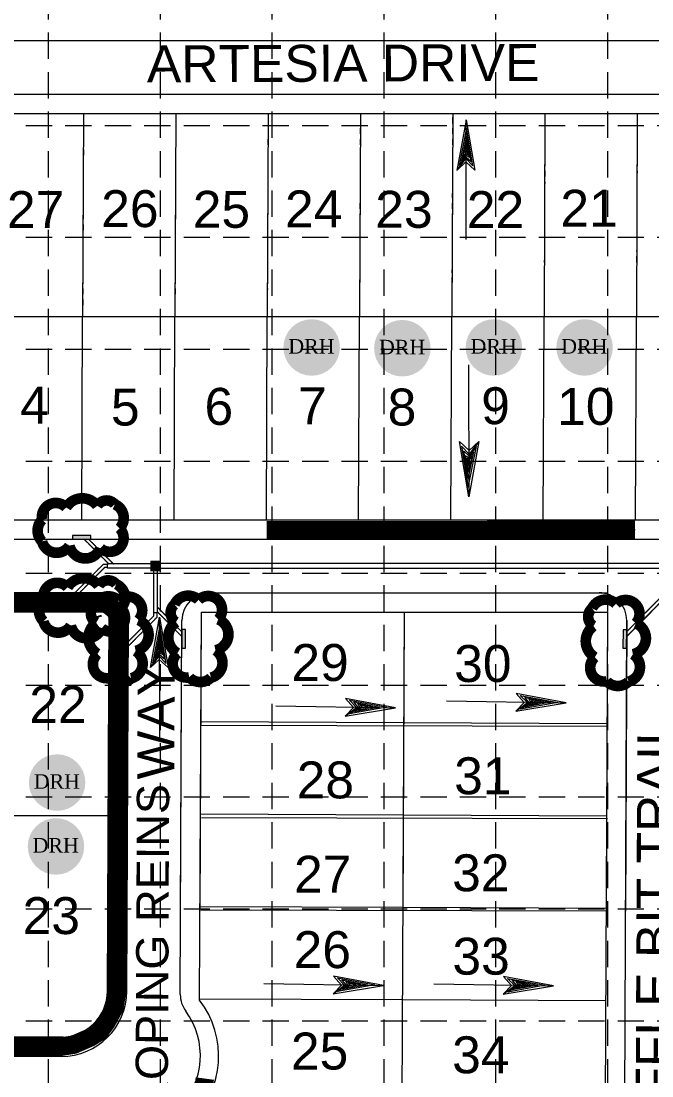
# Model space of a CAD drawing. Extents: x 33353 to 37237, y 80141 to 82571.
# Drawn here: x 35765 to 36107, y 81387 to 81958 of the extents above; entities that cross this region are included whole.
import ezdxf
from ezdxf.enums import TextEntityAlignment as Align

# ---------------------------------------------------------------- set-up
doc = ezdxf.new("R2010")
doc.units = 0
doc.header["$MEASUREMENT"] = 0
doc.linetypes.add('DOT', pattern=[0.25, 0, -0.25])
doc.linetypes.add('HIDDEN', pattern=[0.375, 0.25, -0.125])
doc.layers.get('0').update_dxf_attribs({"lineweight": 0})
for name, color, linetype, lineweight in [('10', 7, 'Continuous', 0), ('3', 7, 'Continuous', 0), ('EROSION BLANKET', 84, 'Continuous', 0), ('LAYO-10', 7, 'Continuous', 0), ('LAYO-13', 7, 'Continuous', 0), ('LAYO-32', 7, 'Continuous', 0), ('LAYO-33', 7, 'Continuous', 0), ('LAYO-38', 7, 'Continuous', 0), ('LAYO-39', 7, 'Continuous', 0), ('LAYO-49', 7, 'Continuous', 0), ('LAYO-50', 7, 'Continuous', 0), ('LAYOSHD-27', 7, 'Continuous', 0), ('STRM-33', 7, 'Continuous', 0), ('STRM-43', 7, 'Continuous', 0), ('TOPOSHD-27', 7, 'Continuous', 0), ('TOPOSHD-33', 7, 'Continuous', 0), ('TOPOSHD-43', 7, 'Continuous', 0)]:
    doc.layers.add(name, color=color, linetype=linetype, lineweight=lineweight)
for name, color, linetype in [('BASE', 7, 'Continuous'), ('GRID', 254, 'HIDDEN'), ('LEGEND', 7, 'Continuous')]:
    doc.layers.add(name, color=color, linetype=linetype)
doc.styles.add('DRHorton', font='dutcheb.ttf')
doc.styles.get("Standard").update_dxf_attribs({"font": 'ARIAL.TTF'})

msp = doc.modelspace()

# ---------------------------------------------------------------- hatches: boundary and pattern name
h = msp.add_hatch(color=1)
h.paths.add_polyline_path([(35937.7, 81781.5, 1), (35907.09, 81781.5, 1)])
h.paths.add_polyline_path([(35908.61, 81775.2), (35935.94, 81775.2), (35935.94, 81788.77), (35908.61, 81788.77)], flags=24)
h = msp.add_hatch(color=1)
h.paths.add_polyline_path([(35986.83, 81781.09, 1), (35956.21, 81781.09, 1)])
h.paths.add_polyline_path([(35957.73, 81774.79), (35985.07, 81774.79), (35985.07, 81788.36), (35957.73, 81788.36)], flags=24)
h = msp.add_hatch(color=1)
h.paths.add_polyline_path([(36036.43, 81781.5, 1), (36005.82, 81781.5, 1)])
h.paths.add_polyline_path([(36007.34, 81775.2), (36034.67, 81775.2), (36034.67, 81788.77), (36007.34, 81788.77)], flags=24)
h = msp.add_hatch(color=1)
h.paths.add_polyline_path([(36085.55, 81781.5, 1), (36054.94, 81781.5, 1)])
h.paths.add_polyline_path([(36056.46, 81775.2), (36083.8, 81775.2), (36083.8, 81788.77), (36056.46, 81788.77)], flags=24)
h = msp.add_hatch(color=1)
h.paths.add_polyline_path([(35799.78, 81545.93, 1), (35769.16, 81545.93, 1)])
h.paths.add_polyline_path([(35770.68, 81539.63), (35798.02, 81539.63), (35798.02, 81553.2), (35770.68, 81553.2)], flags=24)
h = msp.add_hatch(color=1)
h.paths.add_polyline_path([(35799.17, 81511.37, 1), (35768.56, 81511.37, 1)])
h.paths.add_polyline_path([(35770.07, 81505.07), (35797.41, 81505.07), (35797.41, 81518.64), (35770.07, 81518.64)], flags=24)
at = {"layer": 'STRM-43', "linetype": 'Continuous', "lineweight": 0}
for points in [[(35802.84, 81679.66), (35792.84, 81679.7), (35792.84, 81677.7), (35802.84, 81677.66)], [(35802.84, 81648.66), (35792.84, 81648.7), (35792.83, 81646.7), (35802.83, 81646.66)], [(35821.08, 81628.62), (35821.04, 81618.62), (35823.04, 81618.62), (35823.08, 81628.62)], [(35852.08, 81628.75), (35852.04, 81618.75), (35854.04, 81618.74), (35854.08, 81628.74)], [(36091.08, 81628.62), (36091.04, 81618.62), (36093.04, 81618.62), (36093.08, 81628.62)]]:
    msp.add_hatch(color=7, dxfattribs=at).paths.add_polyline_path(points, flags=16)
at = {"layer": 'TOPOSHD-43', "linetype": 'Continuous', "lineweight": 0}
for points in [[(35802.84, 81679.66), (35792.84, 81679.7), (35792.84, 81677.7), (35802.84, 81677.66)], [(35802.84, 81648.66), (35792.84, 81648.7), (35792.83, 81646.7), (35802.83, 81646.66)], [(35821.08, 81628.62), (35821.04, 81618.62), (35823.04, 81618.62), (35823.08, 81628.62)], [(35852.08, 81628.75), (35852.04, 81618.75), (35854.04, 81618.74), (35854.08, 81628.74)], [(36091.08, 81628.62), (36091.04, 81618.62), (36093.04, 81618.62), (36093.08, 81628.62)]]:
    msp.add_hatch(color=7, dxfattribs=at).paths.add_polyline_path(points, flags=16)

# ---------------------------------------------------------------- linework, layer by layer
at = {"layer": '3', "color": 7, "linetype": 'Continuous', "lineweight": 0}
for p, q in [((36001.24, 81877.26), (36006.21, 81904.46)), ((36006.18, 81839.86), (36006.12, 81904.75)), ((36006.12, 81904.75), (36010.74, 81877.55)), ((36006.32, 81900.15), (36002.34, 81879.95)), ((36009.74, 81879.75), (36006.32, 81900.15)), ((36006.32, 81896.15), (36003.54, 81882.55)), ((36008.74, 81882.15), (36006.32, 81896.15)), ((36006.33, 81892.55), (36004.34, 81884.75)), ((36006.33, 81889.75), (36005.53, 81886.95)), ((36007.94, 81884.55), (36006.33, 81892.55)), ((36007.13, 81885.75), (36006.33, 81889.75)), ((36001.14, 81877.55), (36005.94, 81883.75)), ((36005.94, 81881.95), (36001.14, 81877.55)), ((36002.34, 81879.95), (36005.94, 81884.75)), ((36003.54, 81882.55), (36005.93, 81885.55)), ((36004.34, 81884.75), (36005.93, 81886.55)), ((36005.53, 81886.95), (36006.33, 81886.95)), ((36005.93, 81886.55), (36007.13, 81885.75)), ((36005.93, 81885.55), (36007.94, 81884.55)), ((36005.94, 81884.75), (36008.74, 81882.15)), ((36005.94, 81883.75), (36009.74, 81879.75)), ((36010.74, 81877.55), (36005.94, 81881.95)), ((36007.42, 81772.04), (36007.49, 81700.66)), ((36002.4, 81730.57), (36007.68, 81725.74)), ((36007.49, 81700.66), (36002.4, 81730.57)), ((36003.5, 81728.15), (36007.26, 81705.72)), ((36007.68, 81723.76), (36003.5, 81728.15)), ((36007.26, 81705.72), (36011.64, 81727.94)), ((36012.96, 81730.58), (36007.49, 81700.66)), ((36012.96, 81730.58), (36007.68, 81723.76)), ((36007.68, 81725.74), (36012.96, 81730.58)), ((36011.64, 81727.94), (36007.68, 81722.66)), ((36004.6, 81725.52), (36007.26, 81710.12)), ((36007.68, 81722.66), (36004.6, 81725.52)), ((36005.48, 81722.88), (36007.25, 81714.08)), ((36007.69, 81721.78), (36005.48, 81722.88)), ((36006.37, 81721.56), (36007.25, 81717.16)), ((36007.69, 81720.68), (36006.37, 81721.56)), ((36007.25, 81714.08), (36009.44, 81722.66)), ((36007.26, 81710.12), (36010.32, 81725.08)), ((36010.32, 81725.08), (36007.69, 81721.78)), ((36009.44, 81722.66), (36007.69, 81720.68)), ((36008.13, 81720.24), (36007.25, 81720.24)), ((36007.25, 81717.16), (36008.13, 81720.24)), ((35835.02, 81608.24), (35839.99, 81635.44)), ((35840.19, 81630.84), (35836.21, 81610.64)), ((35840.05, 81570.55), (35839.99, 81635.44)), ((35839.99, 81635.44), (35844.62, 81608.25)), ((35843.61, 81610.45), (35840.19, 81630.84)), ((35840.2, 81626.84), (35837.41, 81613.24)), ((35842.61, 81612.84), (35840.2, 81626.84)), ((35840.2, 81623.24), (35838.21, 81615.44)), ((35840.2, 81620.44), (35839.41, 81617.64)), ((35841.81, 81615.24), (35840.2, 81623.24)), ((35841.01, 81616.44), (35840.2, 81620.44)), ((35835.02, 81608.24), (35839.81, 81614.44)), ((35836.21, 81610.64), (35839.81, 81615.44)), ((35837.41, 81613.24), (35839.81, 81616.24)), ((35838.21, 81615.44), (35839.81, 81617.24)), ((35839.41, 81617.64), (35840.21, 81617.64)), ((35839.81, 81617.24), (35841.01, 81616.44)), ((35839.81, 81616.24), (35841.81, 81615.24)), ((35839.81, 81615.44), (35842.61, 81612.84)), ((35839.81, 81614.44), (35843.61, 81610.45)), ((35839.81, 81612.64), (35835.02, 81608.24)), ((35844.62, 81608.25), (35839.81, 81612.64)), ((35940.65, 81591.53), (35944.97, 81586.66)), ((35967.77, 81586.47), (35940.65, 81591.53)), ((35942.84, 81590.49), (35963.18, 81586.75)), ((35946.77, 81586.63), (35942.84, 81590.49)), ((35995.45, 81590.15), (36060.34, 81589.05)), ((36033.22, 81594.11), (36037.54, 81589.24)), ((36060.34, 81589.05), (36033.22, 81594.11)), ((36035.4, 81593.08), (36055.74, 81589.33)), ((36039.34, 81589.21), (36035.4, 81593.08)), ((36037.79, 81592.04), (36051.74, 81589.4)), ((36040.34, 81589.19), (36037.79, 81592.04)), ((36040.17, 81591.19), (36048.14, 81589.46)), ((36041.14, 81589.18), (36040.17, 81591.19)), ((36041.36, 81590.37), (36045.34, 81589.51)), ((36042.14, 81589.16), (36041.36, 81590.37)), ((35902.89, 81587.57), (35967.77, 81586.47)), ((35944.97, 81586.66), (35940.49, 81581.93)), ((35940.49, 81581.93), (35946.77, 81586.63)), ((35940.49, 81581.93), (35967.77, 81586.47)), ((35963.18, 81586.75), (35942.91, 81583.09)), ((35942.91, 81583.09), (35947.77, 81586.61)), ((35945.22, 81589.45), (35959.18, 81586.82)), ((35947.77, 81586.61), (35945.22, 81589.45)), ((35959.18, 81586.82), (35945.53, 81584.25)), ((35945.53, 81584.25), (35948.57, 81586.6)), ((35947.6, 81588.61), (35955.58, 81586.88)), ((35948.57, 81586.6), (35947.6, 81588.61)), ((35955.58, 81586.88), (35947.74, 81585.01)), ((35947.74, 81585.01), (35949.57, 81586.58)), ((35948.79, 81587.79), (35952.78, 81586.92)), ((35949.57, 81586.58), (35948.79, 81587.79)), ((35949.96, 81586.17), (35949.98, 81586.97)), ((35952.78, 81586.92), (35949.96, 81586.17)), ((36037.54, 81589.24), (36033.06, 81584.51)), ((36033.06, 81584.51), (36039.34, 81589.21)), ((36033.06, 81584.51), (36060.34, 81589.05)), ((36055.74, 81589.33), (36035.48, 81585.67)), ((36035.48, 81585.67), (36040.34, 81589.19)), ((36051.74, 81589.4), (36038.1, 81586.83)), ((36038.1, 81586.83), (36041.14, 81589.18)), ((36048.14, 81589.46), (36040.31, 81587.59)), ((36040.31, 81587.59), (36042.14, 81589.16)), ((36042.53, 81588.75), (36042.54, 81589.55)), ((36045.34, 81589.51), (36042.53, 81588.75)), ((35896.39, 81437.24), (35961.27, 81436.14)), ((35938.47, 81436.32), (35933.99, 81431.6)), ((35933.99, 81431.6), (35940.27, 81436.29)), ((35933.99, 81431.6), (35961.27, 81436.14)), ((35934.15, 81441.2), (35938.47, 81436.32)), ((35961.27, 81436.14), (35934.15, 81441.2)), ((35936.34, 81440.16), (35956.68, 81436.42)), ((35940.27, 81436.29), (35936.34, 81440.16)), ((35956.68, 81436.42), (35936.41, 81432.76)), ((35936.41, 81432.76), (35941.27, 81436.28)), ((35938.72, 81439.12), (35952.68, 81436.48)), ((35941.27, 81436.28), (35938.72, 81439.12)), ((35952.68, 81436.48), (35939.03, 81433.91)), ((35939.03, 81433.91), (35942.07, 81436.26)), ((35941.1, 81438.28), (35949.08, 81436.55)), ((35942.07, 81436.26), (35941.1, 81438.28)), ((35949.08, 81436.55), (35941.24, 81434.68)), ((35941.24, 81434.68), (35943.07, 81436.25)), ((35942.29, 81437.46), (35946.28, 81436.59)), ((35943.07, 81436.25), (35942.29, 81437.46)), ((35943.46, 81435.84), (35943.48, 81436.64)), ((35946.28, 81436.59), (35943.46, 81435.84)), ((35988.59, 81437.02), (36053.48, 81435.92)), ((36030.68, 81436.11), (36026.2, 81431.39)), ((36026.2, 81431.39), (36032.48, 81436.08)), ((36026.2, 81431.39), (36053.48, 81435.92)), ((36026.36, 81440.98), (36030.68, 81436.11)), ((36053.48, 81435.92), (36026.36, 81440.98)), ((36028.54, 81439.95), (36048.88, 81436.2)), ((36032.48, 81436.08), (36028.54, 81439.95)), ((36048.88, 81436.2), (36028.62, 81432.54)), ((36028.62, 81432.54), (36033.48, 81436.06)), ((36030.93, 81438.91), (36044.88, 81436.27)), ((36033.48, 81436.06), (36030.93, 81438.91)), ((36044.88, 81436.27), (36031.24, 81433.7)), ((36031.24, 81433.7), (36034.28, 81436.05)), ((36033.31, 81438.07), (36041.28, 81436.33)), ((36034.28, 81436.05), (36033.31, 81438.07)), ((36041.28, 81436.33), (36033.45, 81434.46)), ((36033.45, 81434.46), (36035.28, 81436.03)), ((36034.5, 81437.25), (36038.48, 81436.38)), ((36035.28, 81436.03), (36034.5, 81437.25)), ((36035.67, 81435.63), (36035.68, 81436.43)), ((36038.48, 81436.38), (36035.67, 81435.63))]:
    msp.add_line(p, q, dxfattribs=at)
at = {"layer": 'EROSION BLANKET', "linetype": 'Continuous', "lineweight": 0}
for p, q in [((36097.61, 81682.7), (35898.18, 81682.67)), ((35805.45, 81643.65), (35706.44, 81643.67)), ((35809.09, 81643.59), (35805.45, 81643.65)), ((35812.99, 81642.11), (35809.09, 81643.59)), ((35815.29, 81640.42), (35812.99, 81642.11)), ((35817.16, 81637.6), (35815.29, 81640.42)), ((35817.82, 81633.49), (35817.16, 81637.6)), ((35817.01, 81434.63), (35817.82, 81633.49)), ((35816.92, 81430.21), (35817.01, 81433.69)), ((35817.01, 81433.69), (35817.01, 81434.63)), ((35815.79, 81424.19), (35816.35, 81427.2)), ((35816.35, 81427.2), (35816.92, 81430.21)), ((35811.93, 81416.38), (35814.38, 81420.52)), ((35814.38, 81420.52), (35815.79, 81424.19)), ((35809.48, 81412.81), (35811.93, 81416.38)), ((35801.69, 81406.92), (35804.1, 81408.66)), ((35804.1, 81408.66), (35809.48, 81412.81)), ((35721.24, 81402.71), (35786.6, 81402.78)), ((35786.6, 81402.78), (35789.47, 81403.12)), ((35789.47, 81403.12), (35793.88, 81403.92)), ((35793.88, 81403.92), (35797.62, 81404.92)), ((35797.62, 81404.92), (35801.69, 81406.92))]:
    msp.add_line(p, q, dxfattribs=at)
at = {"layer": 'EROSION BLANKET', "linetype": 'Continuous', "lineweight": 0, "const_width": 10, "flags": 128}
for points in [[(36097.6, 81682.67), (35898.08, 81682.59)], [(35706.18, 81643.85), (35809.34, 81643.28), (35812.17, 81642.01), (35814.15, 81640.6), (35816.27, 81638.62), (35817.47, 81635.23), (35817.78, 81633.46), (35816.94, 81432.1), (35815.47, 81424.02), (35811.46, 81416.58), (35807.64, 81411.2), (35802.54, 81407.97), (35793.53, 81404.05), (35786.28, 81402.88), (35706.73, 81402.63)], [(35520.13, 81363.69), (35787.9, 81363.06), (35792.09, 81363.38), (35794.35, 81361.45), (35802.01, 81357.73), (35807.13, 81355.18), (35814.69, 81353.62), (35824.04, 81353.18), (35830.71, 81354.18), (35838.56, 81356.59), (35846.14, 81360.77), (35851.53, 81364.96), (35856.12, 81369.75), (35860.5, 81376.33), (35864.1, 81382.71), (35864.5, 81385.7)]]:
    msp.add_lwpolyline(points, dxfattribs=at)
at = {"layer": 'GRID', "linetype": 'HIDDEN', "lineweight": 15, "ltscale": 57}
for p, q in [((35779.63, 82507.72), (35779.63, 80386.52)), ((35840.23, 82507.72), (35840.23, 80386.52)), ((35900.83, 82507.72), (35900.83, 80386.52)), ((35961.42, 82507.72), (35961.42, 80386.52)), ((36022.02, 82507.72), (36022.02, 80386.52)), ((36082.62, 82507.72), (36082.62, 80386.52)), ((33416.3, 81901.74), (37173.39, 81901.74)), ((33416.3, 81841.14), (37173.39, 81841.14)), ((33416.3, 81780.54), (37173.39, 81780.54)), ((33416.3, 81719.95), (37173.39, 81719.95)), ((33416.3, 81659.35), (37173.39, 81659.35)), ((33416.3, 81598.75), (37173.39, 81598.75)), ((33416.3, 81538.15), (37173.39, 81538.15)), ((33416.3, 81477.55), (37173.39, 81477.55)), ((33416.3, 81416.96), (37173.39, 81416.96))]:
    msp.add_line(p, q, dxfattribs=at)
at = {"layer": 'LAYO-32', "color": 7, "linetype": 'Continuous', "lineweight": 0}
for p, q in [((35592.83, 81688.18), (36327.71, 81688.18)), ((35812.42, 81638.18), (34762.35, 81638.18)), ((35811.73, 81433.07), (35812.62, 81638.18)), ((35861.71, 81428.14), (35862.62, 81638.18)), ((35862.62, 81638.18), (36082.62, 81638.18)), ((36082.62, 81638.18), (36080.96, 81255.02))]:
    msp.add_line(p, q, dxfattribs=at)
at = {"layer": 'LAYO-32', "linetype": 'Continuous', "lineweight": 0}
msp.add_line((35206.72, 81408.25), (35787.83, 81408.25), dxfattribs=at)
at = {"layer": 'LAYO-32', "color": 7, "linetype": 'Continuous', "lineweight": 0}
for centre, radius, start, end in [((35786.73, 81433.18), 25, 270, 359.7519), ((35822.01, 81397.75), 50, 232.3132, 37.4332)]:
    msp.add_arc(centre, radius, start, end, dxfattribs=at)
at = {"layer": 'LAYO-33', "color": 7, "linetype": 'Continuous', "lineweight": 0}
for p, q in [((35798.79, 81908.18), (35798.31, 81798.18)), ((35848.79, 81908.18), (35848.31, 81798.18)), ((35898.79, 81908.18), (35898.31, 81798.18)), ((35948.79, 81908.18), (35948.31, 81798.18)), ((35998.79, 81908.18), (35998.31, 81798.18)), ((36048.79, 81908.18), (36048.31, 81798.18)), ((36098.79, 81908.18), (36098.31, 81798.18)), ((35592.83, 81798.18), (36352.84, 81798.18)), ((35592.83, 81798.18), (36352.84, 81798.18)), ((35797.84, 81688.18), (35798.31, 81798.18)), ((35847.84, 81688.18), (35848.31, 81798.18)), ((35897.84, 81688.18), (35898.31, 81798.18)), ((35947.84, 81688.18), (35948.31, 81798.18)), ((35997.84, 81688.18), (35998.31, 81798.18)), ((36047.84, 81688.18), (36048.32, 81798.18)), ((36097.84, 81688.18), (36098.32, 81798.18)), ((35971.15, 81299.85), (35972.62, 81638.18)), ((35862.36, 81578.94), (35972.36, 81578.47)), ((35972.36, 81578.47), (36082.36, 81577.99)), ((35356.62, 81528.18), (35812.14, 81528.18)), ((35862.14, 81528.94), (35972.14, 81528.47)), ((35972.14, 81528.47), (36082.14, 81527.99)), ((35861.93, 81478.94), (35971.93, 81478.47)), ((35971.93, 81478.47), (36081.93, 81477.99)), ((35861.71, 81428.94), (35971.71, 81428.47)), ((35971.71, 81428.47), (36081.71, 81427.99))]:
    msp.add_line(p, q, dxfattribs=at)
at = {"layer": 'LAYO-38', "color": 7, "linetype": 'Continuous', "lineweight": 0}
msp.add_line((35593.78, 81908.18), (36328.68, 81908.18), dxfattribs=at)
at = {"layer": 'LAYO-39', "color": 7, "linetype": 'DOT', "lineweight": 0}
for p, q in [((35798.79, 81908.18), (35798.31, 81798.18)), ((35848.79, 81908.18), (35848.31, 81798.18)), ((35898.79, 81908.18), (35898.31, 81798.18)), ((35948.79, 81908.18), (35948.31, 81798.18)), ((35998.79, 81908.18), (35998.31, 81798.18)), ((36048.79, 81908.18), (36048.31, 81798.18)), ((36098.79, 81908.18), (36098.31, 81798.18))]:
    msp.add_line(p, q, dxfattribs=at)
at = {"layer": 'LAYO-49', "color": 7, "linetype": 'Continuous', "lineweight": 0}
for p, q in [((35592.83, 81688.18), (36332.93, 81688.18)), ((35812.62, 81638.18), (35356.62, 81638.18)), ((35811.92, 81476.25), (35812.62, 81638.18)), ((35861.92, 81476.25), (35862.62, 81638.18)), ((35862.62, 81638.18), (36082.62, 81638.18)), ((36082.62, 81638.18), (36081.92, 81476.25))]:
    msp.add_line(p, q, dxfattribs=at)
at = {"layer": 'LAYO-50', "color": 7, "linetype": 'Continuous', "lineweight": 0}
for p, q in [((35797.84, 81688.18), (35798.31, 81798.18)), ((35847.84, 81688.18), (35848.31, 81798.18)), ((35897.84, 81688.18), (35898.31, 81798.18)), ((35947.84, 81688.18), (35948.31, 81798.18)), ((35997.84, 81688.18), (35998.31, 81798.18)), ((36047.84, 81688.18), (36048.32, 81798.18)), ((36097.84, 81688.18), (36098.32, 81798.18)), ((35971.92, 81476.25), (35972.62, 81638.18)), ((36082.72, 81576.38), (35862.72, 81576.83)), ((35356.62, 81528.18), (35812.14, 81528.18)), ((36082.62, 81526.38), (35862.62, 81526.83)), ((36082.52, 81476.38), (35862.52, 81476.83))]:
    msp.add_line(p, q, dxfattribs=at)
at = {"layer": 'LAYOSHD-27', "color": 7, "linetype": 'Continuous', "lineweight": 0}
for p, q in [((35598.52, 81947.68), (36353.79, 81947.68)), ((35598.27, 81918.68), (36328.69, 81918.68)), ((35597.35, 81677.68), (36327.56, 81677.68)), ((35356.62, 81648.68), (35808.1, 81648.68)), ((35867.1, 81648.68), (36078.1, 81648.68)), ((35822.23, 81433.03), (35823.1, 81633.62)), ((35851.22, 81431.22), (35852.1, 81633.75)), ((36091.46, 81254.97), (36093.1, 81633.62)), ((35786.73, 81397.68), (35370.38, 81397.68))]:
    msp.add_line(p, q, dxfattribs=at)
for centre, radius, start, end in [((35808.1, 81633.68), 15, 359.7518, 90), ((35867.1, 81633.68), 15, 90, 179.7518), ((36078.1, 81633.68), 15, 359.7519, 90), ((35786.73, 81433.18), 35.5, 270, 359.7518), ((35866.22, 81431.15), 15, 179.7518, 216.4495), ((35821.58, 81398.18), 40.5, 233.3056, 36.4495)]:
    msp.add_arc(centre, radius, start, end, dxfattribs=at)
at = {"layer": 'LEGEND', "color": 170, "ltscale": 100}
msp.add_line((35829.86, 81620.59), (35829.86, 81620.59), dxfattribs=at)
msp.add_line((35829.86, 81620.59), (35829.86, 81620.59), dxfattribs=at)
at = {"layer": 'LEGEND', "color": 170, "ltscale": 100, "const_width": 5.75}
for points in [[(35789.39, 81694.82, 0.520567), (35789.39, 81694.82, 0.765195), (35776.4, 81688.27, 0.417879), (35776.32, 81676.5, 0.6649), (35791.17, 81674.24, 0.744833), (35807.92, 81672.83, 0.975642), (35818.35, 81683.61, 0.520567), (35815.76, 81696.59, 0.520567), (35806.23, 81695.73, 0.540264), (35789.39, 81694.82)], [(35790.14, 81651.58, 0.520567), (35790.14, 81651.58, 0.765195), (35777.14, 81645.03, 0.417879), (35777.06, 81633.26, 0.6649), (35791.92, 81631, 0.744833), (35808.67, 81629.59, 0.975642), (35819.1, 81640.37, 0.520567), (35816.5, 81653.35, 0.520567), (35806.97, 81652.49, 0.540264), (35790.14, 81651.58)], [(35806.41, 81615.62, 0.520567), (35806.41, 81615.62, 0.765195), (35812.84, 81602.57, 0.417879), (35824.61, 81602.38, 0.6649), (35827.01, 81617.21, 0.744833), (35828.56, 81633.95, 0.975642), (35817.88, 81644.48, 0.520567), (35804.87, 81642, 0.520567), (35805.65, 81632.46, 0.540264), (35806.41, 81615.62)], [(35849.66, 81615.98, 0.520567), (35849.66, 81615.98, 0.765195), (35856.08, 81602.93, 0.417879), (35867.85, 81602.74, 0.6649), (35870.25, 81617.57, 0.744833), (35871.81, 81634.31, 0.975642), (35861.12, 81644.84, 0.520567), (35848.11, 81642.36, 0.520567), (35848.9, 81632.82, 0.540264), (35849.66, 81615.98)], [(36075.83, 81613.83, 0.520567), (36075.83, 81613.83, 0.765195), (36082.26, 81600.78, 0.417879), (36094.03, 81600.6, 0.6649), (36096.43, 81615.43, 0.744833), (36097.98, 81632.16, 0.975642), (36087.3, 81642.69, 0.520567), (36074.29, 81640.21, 0.520567), (36075.07, 81630.68, 0.540264), (36075.83, 81613.83)]]:
    msp.add_lwpolyline(points, format="xyb", close=True, dxfattribs=at)
at = {"layer": 'LEGEND', "color": 170, "ltscale": 100}
msp.add_arc((35810.75, 81626.94), 9.58, 103.2732, 237.7529, dxfattribs=at)
at = {"layer": 'STRM-33', "color": 7, "linetype": 'Continuous', "lineweight": 0}
for p, q in [((35799.1, 81677.68), (35812.48, 81664.3)), ((35801.57, 81677.68), (35814.95, 81664.3)), ((36126.07, 81664.55), (35840.52, 81664.55)), ((35809.46, 81664.05), (35794.09, 81648.68)), ((35810.19, 81662.3), (35796.56, 81648.68)), ((35811.84, 81664.05), (35809.46, 81664.05)), ((35811.84, 81662.3), (35810.19, 81662.3)), ((35834.92, 81664.3), (35811.84, 81664.3)), ((35811.84, 81662.05), (35811.84, 81664.3)), ((35834.92, 81662.05), (35811.84, 81662.05)), ((35836.72, 81663.18), (35836.62, 81637.82)), ((35838.72, 81663.18), (35838.62, 81637.81)), ((36126.07, 81661.8), (35840.52, 81661.8)), ((36129.24, 81661.43), (36093.06, 81624.93)), ((36126.42, 81661.43), (36093.08, 81627.78)), ((35836.73, 81636.06), (35823.05, 81622.25)), ((35838.62, 81637.81), (35836.62, 81637.82)), ((35836.74, 81637.82), (35836.73, 81636.06)), ((35838.49, 81637.81), (35838.48, 81635.33)), ((35852.06, 81625.01), (35838.62, 81638.57)), ((35852.07, 81627.49), (35838.63, 81641.05)), ((35838.48, 81635.33), (35823.04, 81619.76))]:
    msp.add_line(p, q, dxfattribs=at)
at = {"layer": 'STRM-43', "color": 7, "linetype": 'Continuous', "lineweight": 0}
for p, q in [((35802.84, 81679.66), (35792.84, 81679.7)), ((35792.84, 81679.7), (35792.84, 81677.7)), ((35792.84, 81677.7), (35802.84, 81677.66)), ((35802.84, 81677.66), (35802.84, 81679.66)), ((35792.84, 81648.7), (35792.83, 81646.7)), ((35802.84, 81648.66), (35792.84, 81648.7)), ((35802.83, 81646.66), (35802.84, 81648.66)), ((35792.83, 81646.7), (35802.83, 81646.66)), ((35821.08, 81628.62), (35821.04, 81618.62)), ((35823.08, 81628.62), (35821.08, 81628.62)), ((35823.04, 81618.62), (35823.08, 81628.62)), ((35852.08, 81628.75), (35852.04, 81618.75)), ((35854.08, 81628.74), (35852.08, 81628.75)), ((35854.04, 81618.74), (35854.08, 81628.74)), ((36091.08, 81628.62), (36091.04, 81618.62)), ((36093.08, 81628.62), (36091.08, 81628.62)), ((36093.04, 81618.62), (36093.08, 81628.62)), ((35852.04, 81618.75), (35854.04, 81618.74)), ((35821.04, 81618.62), (35823.04, 81618.62)), ((36091.04, 81618.62), (36093.04, 81618.62))]:
    msp.add_line(p, q, dxfattribs=at)
at = {"layer": 'TOPOSHD-27', "color": 7, "linetype": 'Continuous', "lineweight": 0}
for p, q in [((35597.35, 81677.68), (36332.93, 81677.68)), ((35808.1, 81648.68), (35356.62, 81648.68)), ((35867.1, 81648.68), (36082.62, 81648.68)), ((35822.42, 81476.25), (35823.1, 81633.62)), ((35851.42, 81476.25), (35852.1, 81633.75)), ((36093.1, 81633.62), (36092.42, 81476.25))]:
    msp.add_line(p, q, dxfattribs=at)
for centre, start, end in [((35808.1, 81633.68), 359.7519, 90), ((35867.1, 81633.68), 90, 179.7518), ((36078.1, 81633.68), 359.7518, 90)]:
    msp.add_arc(centre, 15, start, end, dxfattribs=at)
at = {"layer": 'TOPOSHD-33', "color": 7, "linetype": 'HIDDEN', "lineweight": 0}
for p, q in [((35799.1, 81677.68), (35812.48, 81664.3)), ((35801.57, 81677.68), (35814.95, 81664.3)), ((35809.46, 81664.05), (35794.09, 81648.68)), ((35810.19, 81662.3), (35796.56, 81648.68)), ((35811.84, 81664.05), (35809.46, 81664.05)), ((35811.84, 81662.3), (35810.19, 81662.3)), ((35834.92, 81664.3), (35811.84, 81664.3)), ((35811.84, 81662.05), (35811.84, 81664.3)), ((35834.92, 81662.05), (35811.84, 81662.05)), ((35836.72, 81663.18), (35836.62, 81637.82)), ((35838.72, 81663.18), (35838.62, 81637.81)), ((36126.07, 81661.8), (35840.52, 81661.8)), ((36121.71, 81654.01), (36093.07, 81625.11)), ((36120.47, 81655.24), (36093.08, 81627.6)), ((35836.73, 81636.06), (35823.05, 81622.25)), ((35838.62, 81637.81), (35836.62, 81637.82)), ((35836.74, 81637.82), (35836.73, 81636.06)), ((35838.49, 81637.81), (35838.48, 81635.33)), ((35852.06, 81625.01), (35838.62, 81638.57)), ((35852.07, 81627.49), (35838.63, 81641.05)), ((35838.48, 81635.33), (35823.04, 81619.76))]:
    msp.add_line(p, q, dxfattribs=at)
at = {"layer": 'TOPOSHD-43', "color": 7, "linetype": 'Continuous', "lineweight": 0}
for p, q in [((35802.84, 81679.66), (35792.84, 81679.7)), ((35792.84, 81679.7), (35792.84, 81677.7)), ((35792.84, 81677.7), (35802.84, 81677.66)), ((35802.84, 81677.66), (35802.84, 81679.66)), ((35840.1, 81665.56), (35835.34, 81665.56)), ((35835.34, 81665.56), (35835.34, 81660.8)), ((35840.1, 81660.8), (35840.1, 81665.56)), ((35835.34, 81660.8), (35840.1, 81660.8)), ((35792.84, 81648.7), (35792.83, 81646.7)), ((35802.84, 81648.66), (35792.84, 81648.7)), ((35802.83, 81646.66), (35802.84, 81648.66)), ((35792.83, 81646.7), (35802.83, 81646.66)), ((35821.08, 81628.62), (35821.04, 81618.62)), ((35823.08, 81628.62), (35821.08, 81628.62)), ((35823.04, 81618.62), (35823.08, 81628.62)), ((35852.08, 81628.75), (35852.04, 81618.75)), ((35854.08, 81628.74), (35852.08, 81628.75)), ((35854.04, 81618.74), (35854.08, 81628.74)), ((36091.08, 81628.62), (36091.04, 81618.62)), ((36093.08, 81628.62), (36091.08, 81628.62)), ((36093.04, 81618.62), (36093.08, 81628.62)), ((35852.04, 81618.75), (35854.04, 81618.74)), ((35821.04, 81618.62), (35823.04, 81618.62)), ((36091.04, 81618.62), (36093.04, 81618.62))]:
    msp.add_line(p, q, dxfattribs=at)
msp.add_point((35837.72, 81663.18), dxfattribs=at)
at = {"layer": 'TOPOSHD-43', "color": 1, "linetype": 'Continuous', "lineweight": 0}
msp.add_point((35837.72, 81663.18), dxfattribs=at)
at = {"layer": 'TOPOSHD-43', "color": 7, "linetype": 'Continuous', "lineweight": 0}
msp.add_solid([(35834.92, 81660.38), (35840.52, 81660.38), (35834.92, 81665.98), (35840.52, 81665.98)], dxfattribs=at)

# ---------------------------------------------------------------- texts
at = {"layer": '10', "color": 7, "linetype": 'Continuous', "lineweight": 0}
msp.add_text('ROPING REINS', height=17.5, rotation=89.7465, dxfattribs=at).set_placement((35836.06, 81456.22), align=Align.MIDDLE)
at = {"layer": 'BASE', "color": 176, "style": 'DRHorton'}
for p in [(35922.26, 81778.19), (35971.38, 81777.78), (36020.99, 81778.19), (36070.11, 81778.19), (35784.33, 81542.62), (35783.72, 81508.06)]:
    msp.add_text('DRH', height=7.851, dxfattribs=at).set_placement(p, align=Align.CENTER)
at = {"layer": 'LAYO-10', "color": 7, "linetype": 'Continuous', "lineweight": 0}
for s, rotation, p in [('ARTESIA DRIVE', 0.2067, (35939.44, 81935.4)), ('WAY', 89.7465, (35838.06, 81579.41)), ('SNAFFLE BIT TRAIL', 89.7465, (36108.26, 81449.36))]:
    msp.add_text(s, height=20, rotation=rotation, dxfattribs=at).set_placement(p, align=Align.MIDDLE)
at = {"layer": 'LAYO-13', "color": 7, "linetype": 'Continuous', "lineweight": 0, "ltscale": 50000}
for s, p in [('27', (35772.84, 81856.28)), ('26', (35823.9, 81856.65)), ('25', (35873.51, 81856.28)), ('24', (35923.48, 81856.65)), ('23', (35972.37, 81856.28)), ('22', (36021.98, 81856.28)), ('21', (36072.67, 81857.01))]:
    msp.add_text(s, height=20, dxfattribs=at).set_placement(p, align=Align.MIDDLE)
at = {"layer": 'LAYO-13', "color": 7, "linetype": 'Continuous', "lineweight": 0}
for s, p in [('4', (35772.17, 81760.32)), ('5', (35821.41, 81759.24)), ('6', (35872.11, 81759.6)), ('7', (35922.81, 81759.96)), ('8', (35971.33, 81759.24)), ('9', (36022.03, 81759.96)), ('10', (36070.91, 81759.6)), ('29', (35926.94, 81620.94)), ('30', (36015.13, 81620.39)), ('22', (35784.96, 81598.23)), ('28', (35929.82, 81557.38)), ('31', (36015.13, 81559.61)), ('27', (35928.37, 81506.31)), ('32', (36014.04, 81507.09)), ('23', (35781.33, 81483.92)), ('26', (35928.14, 81465.49)), ('33', (36014.2, 81461.95)), ('25', (35926.69, 81410.6)), ('34', (36014.04, 81408.56))]:
    msp.add_text(s, height=20, dxfattribs=at).set_placement(p, align=Align.TOP_CENTER)

doc.saveas('drawing.dxf')
